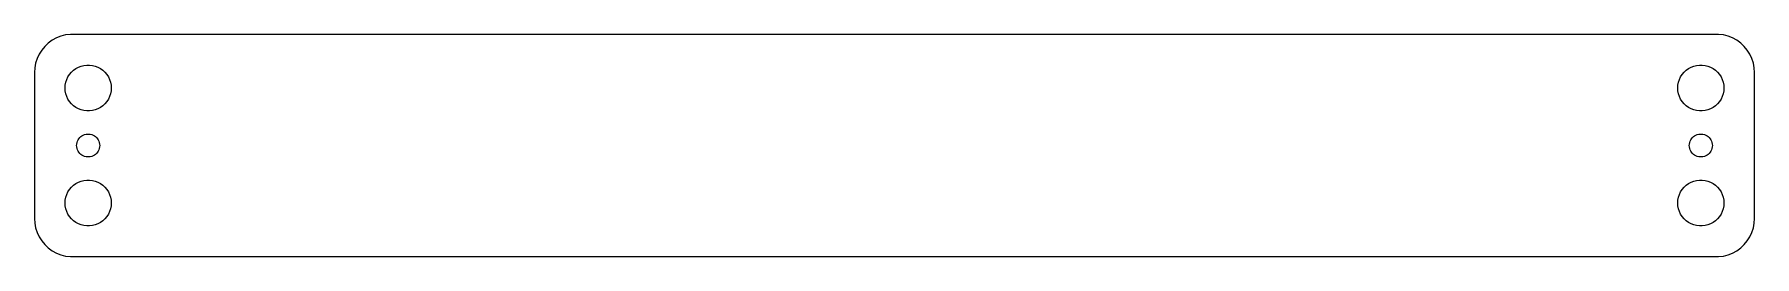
# Model space of a CAD drawing. Header units: metres. Extents: x -112 to 112, y -14 to 14.
import ezdxf

# ---------------------------------------------------------------- set-up
doc = ezdxf.new("R2010")
doc.units = ezdxf.units.M

msp = doc.modelspace()

# ---------------------------------------------------------------- linework, layer by layer
for p, q in [((-109.679, 13.7216), (-110.187, 13.3526)), ((-109.129, 14.0241), (-109.679, 13.7216)), ((-108.545, 14.2553), (-109.129, 14.0241)), ((-107.937, 14.4114), (-108.545, 14.2553)), ((-107.314, 14.4901), (-107.937, 14.4114)), ((107.314, 14.4901), (-107.314, 14.4901)), ((107.937, 14.4114), (107.314, 14.4901)), ((108.545, 14.2553), (107.937, 14.4114)), ((109.129, 14.0241), (108.545, 14.2553)), ((109.679, 13.7216), (109.129, 14.0241)), ((110.187, 13.3526), (109.679, 13.7216)), ((-111.649, 11.3406), (-111.843, 10.7434)), ((-111.382, 11.9088), (-111.649, 11.3406)), ((-111.045, 12.4389), (-111.382, 11.9088)), ((-110.645, 12.9227), (-111.045, 12.4389)), ((-110.187, 13.3526), (-110.645, 12.9227)), ((110.645, 12.9227), (110.187, 13.3526)), ((111.045, 12.4389), (110.645, 12.9227)), ((111.382, 11.9088), (111.045, 12.4389)), ((111.649, 11.3406), (111.382, 11.9088)), ((111.843, 10.7434), (111.649, 11.3406)), ((-111.961, 10.1267), (-112, 9.5)), ((-112, 9.5), (-112, -9.5)), ((-111.843, 10.7434), (-111.961, 10.1267)), ((-107.629, 8.94525), (-107.427, 9.26335)), ((-107.427, 9.26335), (-107.187, 9.55363)), ((-107.187, 9.55363), (-106.912, 9.81154)), ((-106.912, 9.81154), (-106.607, 10.033)), ((-106.607, 10.033), (-106.277, 10.2145)), ((-106.277, 10.2145), (-105.927, 10.3532)), ((-105.927, 10.3532), (-105.562, 10.4469)), ((-105.562, 10.4469), (-105.188, 10.4941)), ((-105.188, 10.4941), (-104.812, 10.4941)), ((-104.812, 10.4941), (-104.438, 10.4469)), ((-104.438, 10.4469), (-104.073, 10.3532)), ((-104.073, 10.3532), (-103.723, 10.2145)), ((-103.723, 10.2145), (-103.393, 10.033)), ((-103.393, 10.033), (-103.088, 9.81154)), ((-103.088, 9.81154), (-102.813, 9.55363)), ((-102.813, 9.55363), (-102.573, 9.26335)), ((-102.573, 9.26335), (-102.371, 8.94525)), ((102.371, 8.94525), (102.573, 9.26335)), ((102.573, 9.26335), (102.813, 9.55363)), ((102.813, 9.55363), (103.088, 9.81154)), ((103.088, 9.81154), (103.393, 10.033)), ((103.393, 10.033), (103.723, 10.2145)), ((103.723, 10.2145), (104.073, 10.3532)), ((104.073, 10.3532), (104.438, 10.4469)), ((104.438, 10.4469), (104.812, 10.4941)), ((104.812, 10.4941), (105.188, 10.4941)), ((105.188, 10.4941), (105.562, 10.4469)), ((105.562, 10.4469), (105.927, 10.3532)), ((105.927, 10.3532), (106.277, 10.2145)), ((106.277, 10.2145), (106.607, 10.033)), ((106.607, 10.033), (106.912, 9.81154)), ((106.912, 9.81154), (107.187, 9.55363)), ((107.187, 9.55363), (107.427, 9.26335)), ((107.427, 9.26335), (107.629, 8.94525)), ((111.961, 10.1267), (111.843, 10.7434)), ((112, 9.5), (111.961, 10.1267)), ((112, -9.5), (112, 9.5)), ((-108, 7.5), (-107.976, 7.87599)), ((-107.976, 7.12399), (-108, 7.5)), ((-107.976, 7.87599), (-107.906, 8.24606)), ((-107.906, 6.75392), (-107.976, 7.12399)), ((-107.906, 8.24606), (-107.789, 8.60437)), ((-107.789, 6.39561), (-107.906, 6.75392)), ((-107.789, 8.60437), (-107.629, 8.94525)), ((-102.371, 8.94525), (-102.211, 8.60437)), ((-102.211, 8.60437), (-102.094, 8.24606)), ((-102.094, 6.75392), (-102.211, 6.39561)), ((-102.094, 8.24606), (-102.024, 7.87599)), ((-102.024, 7.12399), (-102.094, 6.75392)), ((-102.024, 7.87599), (-102, 7.5)), ((-102, 7.5), (-102.024, 7.12399)), ((102, 7.5), (102.024, 7.87599)), ((102.024, 7.12399), (102, 7.5)), ((102.024, 7.87599), (102.094, 8.24606)), ((102.094, 6.75392), (102.024, 7.12399)), ((102.094, 8.24606), (102.211, 8.60437)), ((102.211, 6.39561), (102.094, 6.75392)), ((102.211, 8.60437), (102.371, 8.94525)), ((107.629, 8.94525), (107.789, 8.60437)), ((107.789, 8.60437), (107.906, 8.24606)), ((107.906, 6.75392), (107.789, 6.39561)), ((107.906, 8.24606), (107.976, 7.87599)), ((107.976, 7.12399), (107.906, 6.75392)), ((107.976, 7.87599), (108, 7.5)), ((108, 7.5), (107.976, 7.12399)), ((-107.629, 6.05473), (-107.789, 6.39561)), ((-107.427, 5.73663), (-107.629, 6.05473)), ((-107.187, 5.44635), (-107.427, 5.73663)), ((-106.912, 5.18845), (-107.187, 5.44635)), ((-106.607, 4.96701), (-106.912, 5.18845)), ((-106.277, 4.78551), (-106.607, 4.96701)), ((-105.927, 4.64682), (-106.277, 4.78551)), ((-105.562, 4.55313), (-105.927, 4.64682)), ((-105.188, 4.50591), (-105.562, 4.55313)), ((-104.812, 4.50591), (-105.188, 4.50591)), ((-104.438, 4.55313), (-104.812, 4.50591)), ((-104.073, 4.64682), (-104.438, 4.55313)), ((-103.723, 4.78551), (-104.073, 4.64682)), ((-103.393, 4.96701), (-103.723, 4.78551)), ((-103.088, 5.18845), (-103.393, 4.96701)), ((-102.813, 5.44635), (-103.088, 5.18845)), ((-102.573, 5.73663), (-102.813, 5.44635)), ((-102.371, 6.05473), (-102.573, 5.73663)), ((-102.211, 6.39561), (-102.371, 6.05473)), ((102.371, 6.05473), (102.211, 6.39561)), ((102.573, 5.73663), (102.371, 6.05473)), ((102.813, 5.44635), (102.573, 5.73663)), ((103.088, 5.18845), (102.813, 5.44635)), ((103.393, 4.96701), (103.088, 5.18845)), ((103.723, 4.78551), (103.393, 4.96701)), ((104.073, 4.64682), (103.723, 4.78551)), ((104.438, 4.55313), (104.073, 4.64682)), ((104.812, 4.50591), (104.438, 4.55313)), ((105.188, 4.50591), (104.812, 4.50591)), ((105.562, 4.55313), (105.188, 4.50591)), ((105.927, 4.64682), (105.562, 4.55313)), ((106.277, 4.78551), (105.927, 4.64682)), ((106.607, 4.96701), (106.277, 4.78551)), ((106.912, 5.18845), (106.607, 4.96701)), ((107.187, 5.44635), (106.912, 5.18845)), ((107.427, 5.73663), (107.187, 5.44635)), ((107.629, 6.05473), (107.427, 5.73663)), ((107.789, 6.39561), (107.629, 6.05473)), ((-106.5, 0), (-106.488, 0.187988)), ((-106.488, -0.187988), (-106.5, 0)), ((-106.488, 0.187988), (-106.453, 0.373032)), ((-106.453, 0.373032), (-106.395, 0.552185)), ((-106.395, 0.552185), (-106.314, 0.722626)), ((-106.314, 0.722626), (-106.214, 0.881668)), ((-106.214, 0.881668), (-106.093, 1.02681)), ((-106.093, 1.02681), (-105.956, 1.15576)), ((-105.956, 1.15576), (-105.804, 1.26648)), ((-105.804, 1.26648), (-105.639, 1.35724)), ((-105.639, 1.35724), (-105.464, 1.42657)), ((-105.464, 1.42657), (-105.281, 1.47342)), ((-105.281, 1.47342), (-105.094, 1.49704)), ((-105.094, 1.49704), (-104.906, 1.49704)), ((-104.906, 1.49704), (-104.719, 1.47342)), ((-104.719, 1.47342), (-104.536, 1.42657)), ((-104.536, 1.42657), (-104.361, 1.35724)), ((-104.361, 1.35724), (-104.196, 1.26648)), ((-104.196, 1.26648), (-104.044, 1.15576)), ((-104.044, 1.15576), (-103.907, 1.02681)), ((-103.907, 1.02681), (-103.786, 0.881668)), ((-103.786, 0.881668), (-103.686, 0.722626)), ((-103.686, 0.722626), (-103.605, 0.552185)), ((-103.605, 0.552185), (-103.547, 0.373032)), ((-103.547, 0.373032), (-103.512, 0.187988)), ((-103.512, 0.187988), (-103.5, 0)), ((-103.5, 0), (-103.512, -0.187988)), ((103.5, 0), (103.512, 0.187988)), ((103.512, -0.187988), (103.5, 0)), ((103.512, 0.187988), (103.547, 0.373032)), ((103.547, 0.373032), (103.605, 0.552185)), ((103.605, 0.552185), (103.686, 0.722626)), ((103.686, 0.722626), (103.786, 0.881668)), ((103.786, 0.881668), (103.907, 1.02681)), ((103.907, 1.02681), (104.044, 1.15576)), ((104.044, 1.15576), (104.196, 1.26648)), ((104.196, 1.26648), (104.361, 1.35724)), ((104.361, 1.35724), (104.536, 1.42657)), ((104.536, 1.42657), (104.719, 1.47342)), ((104.719, 1.47342), (104.906, 1.49704)), ((104.906, 1.49704), (105.094, 1.49704)), ((105.094, 1.49704), (105.281, 1.47342)), ((105.281, 1.47342), (105.464, 1.42657)), ((105.464, 1.42657), (105.639, 1.35724)), ((105.639, 1.35724), (105.804, 1.26648)), ((105.804, 1.26648), (105.956, 1.15576)), ((105.956, 1.15576), (106.093, 1.02681)), ((106.093, 1.02681), (106.214, 0.881668)), ((106.214, 0.881668), (106.314, 0.722626)), ((106.314, 0.722626), (106.395, 0.552185)), ((106.395, 0.552185), (106.453, 0.373032)), ((106.453, 0.373032), (106.488, 0.187988)), ((106.488, 0.187988), (106.5, 0)), ((106.5, 0), (106.488, -0.187988)), ((-106.453, -0.373032), (-106.488, -0.187988)), ((-106.395, -0.552185), (-106.453, -0.373032)), ((-106.314, -0.722626), (-106.395, -0.552185)), ((-106.214, -0.881668), (-106.314, -0.722626)), ((-106.093, -1.02681), (-106.214, -0.881668)), ((-105.956, -1.15576), (-106.093, -1.02681)), ((-105.804, -1.26648), (-105.956, -1.15576)), ((-105.639, -1.35724), (-105.804, -1.26648)), ((-105.464, -1.42657), (-105.639, -1.35724)), ((-105.281, -1.47342), (-105.464, -1.42657)), ((-105.094, -1.49704), (-105.281, -1.47342)), ((-104.906, -1.49704), (-105.094, -1.49704)), ((-104.719, -1.47342), (-104.906, -1.49704)), ((-104.536, -1.42657), (-104.719, -1.47342)), ((-104.361, -1.35724), (-104.536, -1.42657)), ((-104.196, -1.26648), (-104.361, -1.35724)), ((-104.044, -1.15576), (-104.196, -1.26648)), ((-103.907, -1.02681), (-104.044, -1.15576)), ((-103.786, -0.881668), (-103.907, -1.02681)), ((-103.686, -0.722626), (-103.786, -0.881668)), ((-103.605, -0.552185), (-103.686, -0.722626)), ((-103.547, -0.373032), (-103.605, -0.552185)), ((-103.512, -0.187988), (-103.547, -0.373032)), ((103.547, -0.373032), (103.512, -0.187988)), ((103.605, -0.552185), (103.547, -0.373032)), ((103.686, -0.722626), (103.605, -0.552185)), ((103.786, -0.881668), (103.686, -0.722626)), ((103.907, -1.02681), (103.786, -0.881668)), ((104.044, -1.15576), (103.907, -1.02681)), ((104.196, -1.26648), (104.044, -1.15576)), ((104.361, -1.35724), (104.196, -1.26648)), ((104.536, -1.42657), (104.361, -1.35724)), ((104.719, -1.47342), (104.536, -1.42657)), ((104.906, -1.49704), (104.719, -1.47342)), ((105.094, -1.49704), (104.906, -1.49704)), ((105.281, -1.47342), (105.094, -1.49704)), ((105.464, -1.42657), (105.281, -1.47342)), ((105.639, -1.35724), (105.464, -1.42657)), ((105.804, -1.26648), (105.639, -1.35724)), ((105.956, -1.15576), (105.804, -1.26648)), ((106.093, -1.02681), (105.956, -1.15576)), ((106.214, -0.881668), (106.093, -1.02681)), ((106.314, -0.722626), (106.214, -0.881668)), ((106.395, -0.552185), (106.314, -0.722626)), ((106.453, -0.373032), (106.395, -0.552185)), ((106.488, -0.187988), (106.453, -0.373032)), ((-107.906, -6.75392), (-107.789, -6.39561)), ((-107.789, -6.39561), (-107.629, -6.05473)), ((-107.629, -6.05473), (-107.427, -5.73663)), ((-107.427, -5.73663), (-107.187, -5.44635)), ((-107.187, -5.44635), (-106.912, -5.18845)), ((-106.912, -5.18845), (-106.607, -4.96701)), ((-106.607, -4.96701), (-106.277, -4.78551)), ((-106.277, -4.78551), (-105.927, -4.64682)), ((-105.927, -4.64682), (-105.562, -4.55313)), ((-105.562, -4.55313), (-105.188, -4.50591)), ((-105.188, -4.50591), (-104.812, -4.50591)), ((-104.812, -4.50591), (-104.438, -4.55313)), ((-104.438, -4.55313), (-104.073, -4.64682)), ((-104.073, -4.64682), (-103.723, -4.78551)), ((-103.723, -4.78551), (-103.393, -4.96701)), ((-103.393, -4.96701), (-103.088, -5.18845)), ((-103.088, -5.18845), (-102.813, -5.44635)), ((-102.813, -5.44635), (-102.573, -5.73663)), ((-102.573, -5.73663), (-102.371, -6.05473)), ((-102.371, -6.05473), (-102.211, -6.39561)), ((-102.211, -6.39561), (-102.094, -6.75392)), ((102.094, -6.75392), (102.211, -6.39561)), ((102.211, -6.39561), (102.371, -6.05473)), ((102.371, -6.05473), (102.573, -5.73663)), ((102.573, -5.73663), (102.813, -5.44635)), ((102.813, -5.44635), (103.088, -5.18845)), ((103.088, -5.18845), (103.393, -4.96701)), ((103.393, -4.96701), (103.723, -4.78551)), ((103.723, -4.78551), (104.073, -4.64682)), ((104.073, -4.64682), (104.438, -4.55313)), ((104.438, -4.55313), (104.812, -4.50591)), ((104.812, -4.50591), (105.188, -4.50591)), ((105.188, -4.50591), (105.562, -4.55313)), ((105.562, -4.55313), (105.927, -4.64682)), ((105.927, -4.64682), (106.277, -4.78551)), ((106.277, -4.78551), (106.607, -4.96701)), ((106.607, -4.96701), (106.912, -5.18845)), ((106.912, -5.18845), (107.187, -5.44635)), ((107.187, -5.44635), (107.427, -5.73663)), ((107.427, -5.73663), (107.629, -6.05473)), ((107.629, -6.05473), (107.789, -6.39561)), ((107.789, -6.39561), (107.906, -6.75392)), ((-108, -7.5), (-107.976, -7.12399)), ((-107.976, -7.87599), (-108, -7.5)), ((-107.976, -7.12399), (-107.906, -6.75392)), ((-107.906, -8.24606), (-107.976, -7.87599)), ((-107.789, -8.60437), (-107.906, -8.24606)), ((-107.629, -8.94525), (-107.789, -8.60437)), ((-107.427, -9.26335), (-107.629, -8.94525)), ((-102.371, -8.94525), (-102.573, -9.26335)), ((-102.211, -8.60437), (-102.371, -8.94525)), ((-102.094, -8.24606), (-102.211, -8.60437)), ((-102.094, -6.75392), (-102.024, -7.12399)), ((-102.024, -7.87599), (-102.094, -8.24606)), ((-102.024, -7.12399), (-102, -7.5)), ((-102, -7.5), (-102.024, -7.87599)), ((102, -7.5), (102.024, -7.12399)), ((102.024, -7.87599), (102, -7.5)), ((102.024, -7.12399), (102.094, -6.75392)), ((102.094, -8.24606), (102.024, -7.87599)), ((102.211, -8.60437), (102.094, -8.24606)), ((102.371, -8.94525), (102.211, -8.60437)), ((102.573, -9.26335), (102.371, -8.94525)), ((107.629, -8.94525), (107.427, -9.26335)), ((107.789, -8.60437), (107.629, -8.94525)), ((107.906, -8.24606), (107.789, -8.60437)), ((107.906, -6.75392), (107.976, -7.12399)), ((107.976, -7.87599), (107.906, -8.24606)), ((107.976, -7.12399), (108, -7.5)), ((108, -7.5), (107.976, -7.87599)), ((-112, -9.5), (-111.961, -10.1267)), ((-111.961, -10.1267), (-111.843, -10.7434)), ((-111.843, -10.7434), (-111.649, -11.3406)), ((-107.187, -9.55363), (-107.427, -9.26335)), ((-106.912, -9.81154), (-107.187, -9.55363)), ((-106.607, -10.033), (-106.912, -9.81154)), ((-106.277, -10.2145), (-106.607, -10.033)), ((-105.927, -10.3532), (-106.277, -10.2145)), ((-105.562, -10.4469), (-105.927, -10.3532)), ((-105.188, -10.4941), (-105.562, -10.4469)), ((-104.812, -10.4941), (-105.188, -10.4941)), ((-104.438, -10.4469), (-104.812, -10.4941)), ((-104.073, -10.3532), (-104.438, -10.4469)), ((-103.723, -10.2145), (-104.073, -10.3532)), ((-103.393, -10.033), (-103.723, -10.2145)), ((-103.088, -9.81154), (-103.393, -10.033)), ((-102.813, -9.55363), (-103.088, -9.81154)), ((-102.573, -9.26335), (-102.813, -9.55363)), ((102.813, -9.55363), (102.573, -9.26335)), ((103.088, -9.81154), (102.813, -9.55363)), ((103.393, -10.033), (103.088, -9.81154)), ((103.723, -10.2145), (103.393, -10.033)), ((104.073, -10.3532), (103.723, -10.2145)), ((104.438, -10.4469), (104.073, -10.3532)), ((104.812, -10.4941), (104.438, -10.4469)), ((105.188, -10.4941), (104.812, -10.4941)), ((105.562, -10.4469), (105.188, -10.4941)), ((105.927, -10.3532), (105.562, -10.4469)), ((106.277, -10.2145), (105.927, -10.3532)), ((106.607, -10.033), (106.277, -10.2145)), ((106.912, -9.81154), (106.607, -10.033)), ((107.187, -9.55363), (106.912, -9.81154)), ((107.427, -9.26335), (107.187, -9.55363)), ((111.649, -11.3406), (111.843, -10.7434)), ((111.843, -10.7434), (111.961, -10.1267)), ((111.961, -10.1267), (112, -9.5)), ((-111.649, -11.3406), (-111.382, -11.9088)), ((-111.382, -11.9088), (-111.045, -12.4389)), ((-111.045, -12.4389), (-110.645, -12.9227)), ((-110.645, -12.9227), (-110.187, -13.3526)), ((-110.187, -13.3526), (-109.679, -13.7216)), ((109.679, -13.7216), (110.187, -13.3526)), ((110.187, -13.3526), (110.645, -12.9227)), ((110.645, -12.9227), (111.045, -12.4389)), ((111.045, -12.4389), (111.382, -11.9088)), ((111.382, -11.9088), (111.649, -11.3406)), ((-109.679, -13.7216), (-109.129, -14.0241)), ((-109.129, -14.0241), (-108.545, -14.2553)), ((-108.545, -14.2553), (-107.937, -14.4114)), ((-107.937, -14.4114), (-107.314, -14.4901)), ((-107.314, -14.4901), (107.314, -14.4901)), ((107.314, -14.4901), (107.937, -14.4114)), ((107.937, -14.4114), (108.545, -14.2553)), ((108.545, -14.2553), (109.129, -14.0241)), ((109.129, -14.0241), (109.679, -13.7216))]:
    msp.add_line(p, q)

doc.saveas('drawing.dxf')
